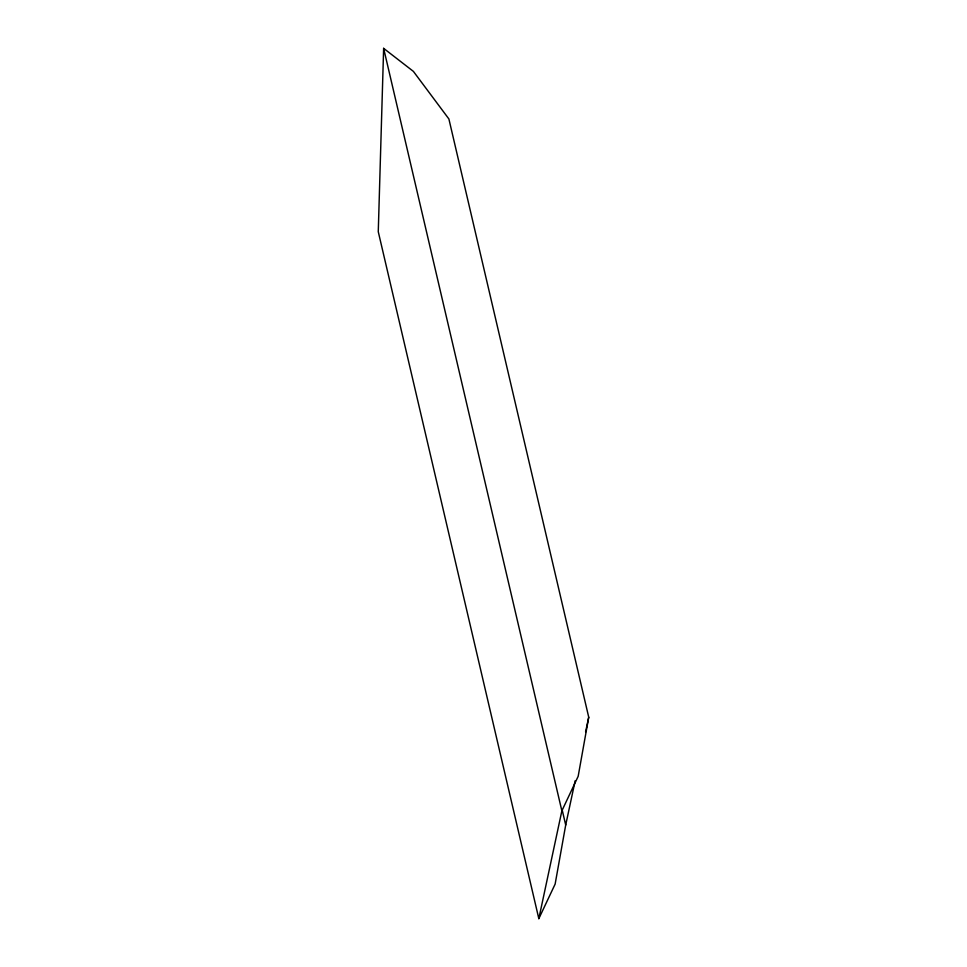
<?xml version="1.0" encoding="UTF-8"?>
<svg xmlns="http://www.w3.org/2000/svg" width="967" height="967" viewBox="0 0 967 967"><rect width="100%" height="100%" fill="white"/><g stroke="black" fill="none" stroke-linecap="round" stroke-linejoin="round"><path stroke-width="1.45" d="M538.824 918.65L561.863 810.854L578.169 776.308L588.734 717.224L448.893 118.965L413.392 71.389L383.633 48.35L378.266 231.705L538.824 918.65L555.131 884.104L565.707 825.02L575.172 780.72M585.579 731.995L588.734 717.224M562.274 810.346L565.707 825.02M383.633 48.35L561.863 810.854"/></g></svg>
